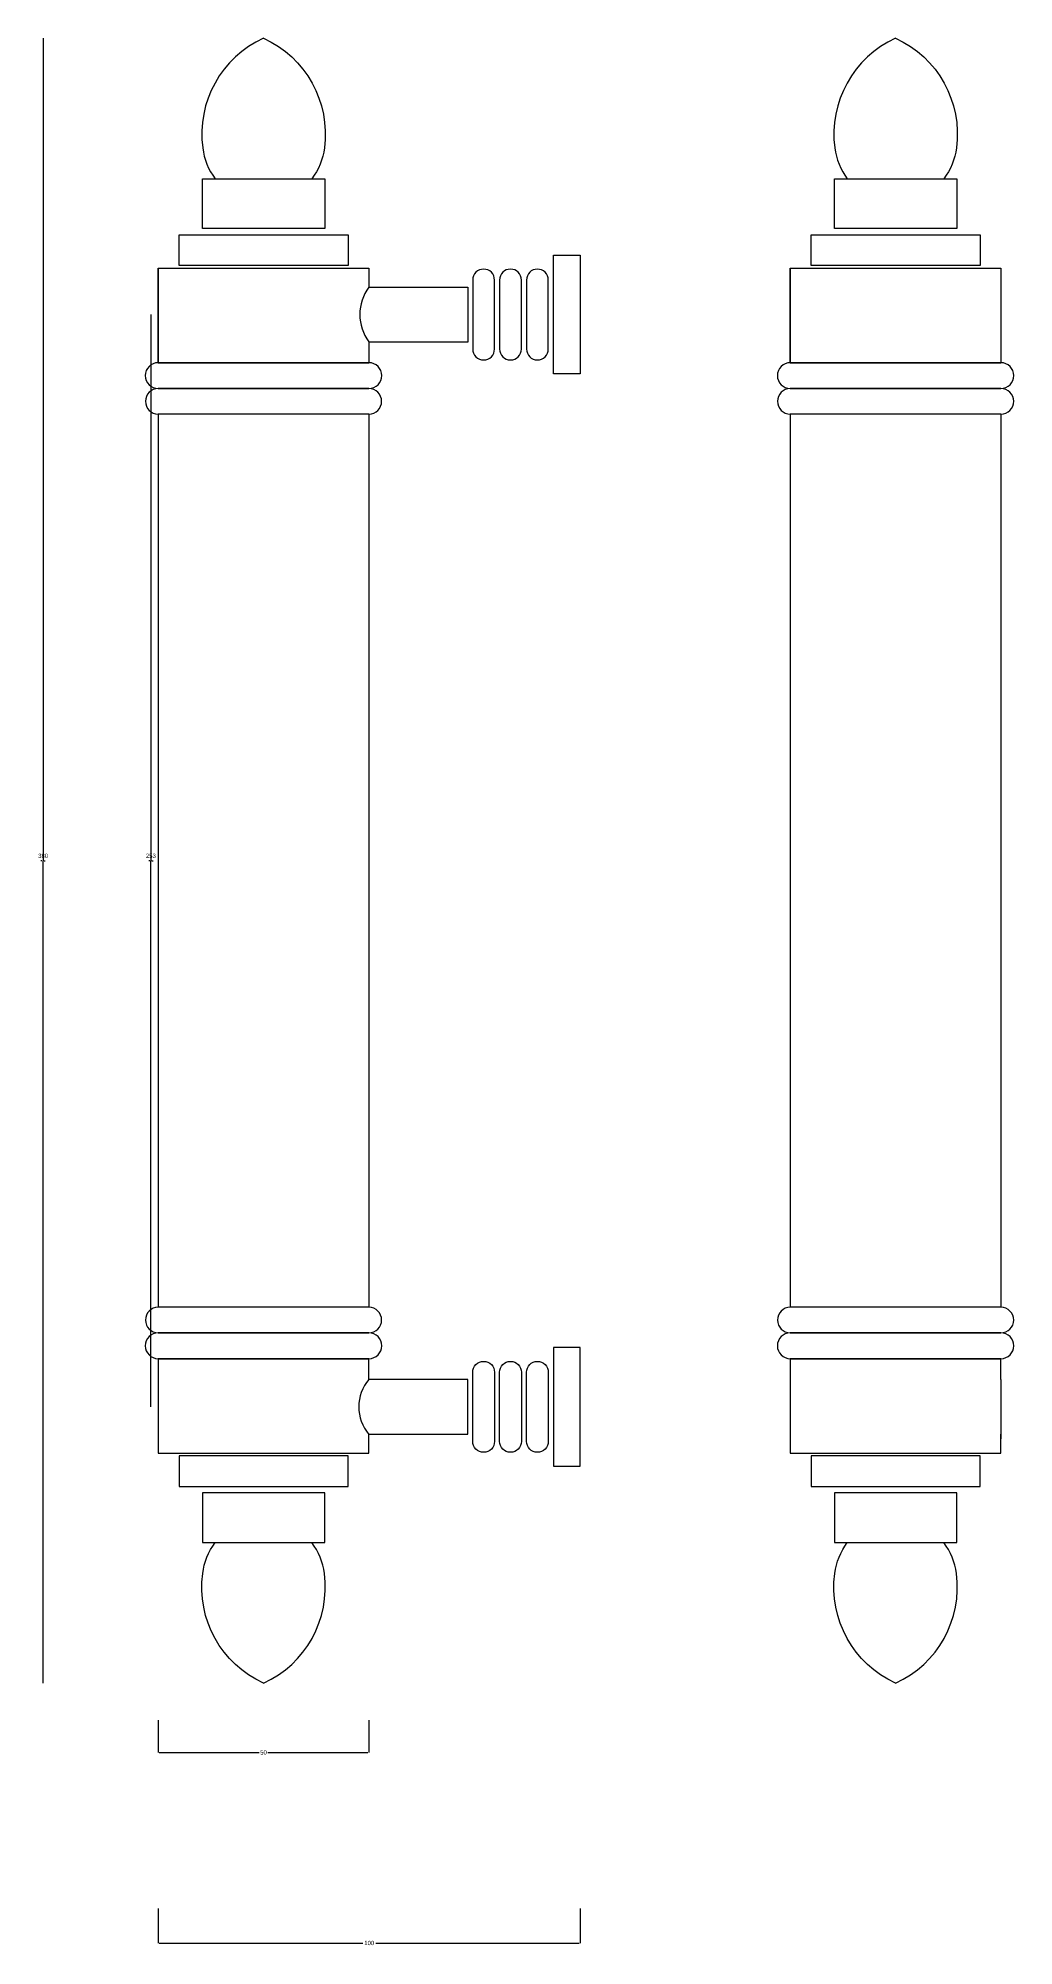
# Model space of a CAD drawing. Header units: metres. Extents: x 125 to 351, y 1097 to 1539.
import ezdxf

# ---------------------------------------------------------------- set-up
doc = ezdxf.new("R2010")
doc.units = ezdxf.units.M
for name, color, linetype in [('3', 3, 'Continuous'), ('7', 7, 'Continuous'), ('DIM', 3, 'Continuous')]:
    doc.layers.add(name, color=color, linetype=linetype)
doc.dimstyles.get("Standard").update_dxf_attribs({"dimtxt": 2.5, "dimasz": 2.5, "dimexe": 1.25, "dimexo": 0.625, "dimtad": 1, "dimcen": 2.5, "dimazin": 3, "dimtfac": 1, "dimtmove": 0, "dimatfit": 3})

# ---------------------------------------------------------------- blocks, each defined once
blk = doc.blocks.new('*D1')
for p, q in [((126.39, 1538.59), (126.39, 1348.11)), ((126.14, 1348.11), (125.89, 1348.11)), ((126.39, 1157.63), (126.39, 1348.11)), ((126.39, 1348.11), (126.39, 1348.11)), ((126.64, 1348.11), (126.89, 1348.11))]:
    blk.add_line(p, q)
at = {"layer": 'Defpoints'}
for p in [(126.39, 1538.59), (126.39, 1348.11), (126.39, 1157.63)]:
    blk.add_point(p, dxfattribs=at)
at = {"layer": 'DIM', "insert": (126.39, 1349.235), "char_height": 1, "attachment_point": 5}
blk.add_mtext('380', dxfattribs=at)
blk = doc.blocks.new('*D2')
for p, q in [((153.04, 1105.45), (153.04, 1097.47)), ((250.75, 1105.45), (250.75, 1097.47)), ((153.29, 1097.47), (200.395, 1097.47)), ((203.395, 1097.47), (250.5, 1097.47))]:
    blk.add_line(p, q)
at = {"layer": 'Defpoints'}
for p in [(153.04, 1105.45), (250.75, 1105.45), (153.04, 1097.47)]:
    blk.add_point(p, dxfattribs=at)
at = {"layer": 'DIM', "insert": (201.895, 1097.47), "char_height": 1, "attachment_point": 5}
blk.add_mtext('100', dxfattribs=at)
blk = doc.blocks.new('*D3')
for p, q in [((153.04, 1149.07), (153.04, 1141.6)), ((201.81, 1149.07), (201.81, 1141.6)), ((153.29, 1141.6), (176.425, 1141.6)), ((178.425, 1141.6), (201.56, 1141.6))]:
    blk.add_line(p, q)
at = {"layer": 'Defpoints'}
for p in [(153.04, 1149.07), (201.81, 1149.07), (153.04, 1141.6)]:
    blk.add_point(p, dxfattribs=at)
at = {"layer": 'DIM', "insert": (177.425, 1141.6), "char_height": 1, "attachment_point": 5}
blk.add_mtext('50', dxfattribs=at)
blk = doc.blocks.new('*D4')
for p, q in [((151.34, 1474.59), (151.34, 1348.11)), ((151.09, 1348.11), (150.84, 1348.11)), ((151.34, 1221.63), (151.34, 1348.11)), ((151.34, 1348.11), (151.34, 1348.11)), ((151.59, 1348.11), (151.84, 1348.11))]:
    blk.add_line(p, q)
at = {"layer": 'Defpoints'}
for p in [(151.34, 1474.59), (151.34, 1348.11), (151.34, 1221.63)]:
    blk.add_point(p, dxfattribs=at)
at = {"layer": 'DIM', "insert": (151.34, 1349.235), "char_height": 1, "attachment_point": 5}
blk.add_mtext('253', dxfattribs=at)

msp = doc.modelspace()

# ---------------------------------------------------------------- linework, layer by layer
at = {"layer": '3'}
for p, q in [((337.91, 1494.51), (309.57, 1494.51)), ((157.87, 1493.03), (196.98, 1493.03)), ((304.19, 1493.03), (343.29, 1493.03)), ((153.04, 1485.33), (201.81, 1485.33)), ((196.98, 1485.93), (157.87, 1485.93)), ((299.36, 1485.33), (348.12, 1485.33)), ((343.29, 1485.93), (304.19, 1485.93)), ((224.68, 1480.95), (224.68, 1468.22)), ((201.81, 1463.43), (153.04, 1463.43)), ((153.04, 1463.43), (201.81, 1463.43)), ((299.36, 1463.43), (348.12, 1463.43)), ((348.12, 1463.43), (299.36, 1463.43)), ((153.04, 1457.45), (201.81, 1457.45)), ((201.81, 1457.45), (153.04, 1457.45)), ((348.12, 1457.45), (299.36, 1457.45)), ((299.36, 1457.45), (348.12, 1457.45)), ((201.81, 1451.53), (153.04, 1451.53)), ((348.12, 1451.53), (299.36, 1451.53)), ((201.81, 1244.69), (153.04, 1244.69)), ((348.12, 1244.69), (299.36, 1244.69)), ((201.81, 1238.77), (153.04, 1238.77)), ((153.04, 1238.77), (201.81, 1238.77)), ((299.36, 1238.77), (348.12, 1238.77)), ((348.12, 1238.77), (299.36, 1238.77)), ((153.04, 1232.79), (201.81, 1232.79)), ((201.81, 1232.79), (153.04, 1232.79)), ((348.12, 1232.79), (299.36, 1232.79)), ((299.36, 1232.79), (348.12, 1232.79)), ((224.68, 1215.27), (224.68, 1228)), ((153.04, 1210.89), (201.81, 1210.89)), ((299.36, 1210.89), (348.12, 1210.89))]:
    msp.add_line(p, q, dxfattribs=at)
for points in [[(225.86, 1482.58), (225.86, 1466.6, 1), (230.9, 1466.6), (230.9, 1482.58, 1)], [(232.08, 1482.58), (232.08, 1466.6, 1), (237.12, 1466.6), (237.12, 1482.58, 1)], [(238.3, 1482.58), (238.3, 1466.6, 1), (243.34, 1466.6), (243.34, 1482.58, 1)], [(225.86, 1213.64), (225.86, 1229.63, -1), (230.9, 1229.63), (230.9, 1213.64, -1)], [(232.08, 1213.64), (232.08, 1229.63, -1), (237.12, 1229.63), (237.12, 1213.64, -1)], [(238.3, 1213.64), (238.3, 1229.63, -1), (243.34, 1229.63), (243.34, 1213.64, -1)]]:
    msp.add_lwpolyline(points, format="xyb", close=True, dxfattribs=at)
for points in [[(157.87, 1203.19), (196.98, 1203.19), (196.98, 1210.29), (157.87, 1210.29)], [(304.19, 1203.19), (343.29, 1203.19), (343.29, 1210.29), (304.19, 1210.29)]]:
    msp.add_lwpolyline(points, close=True, dxfattribs=at)
at = {"layer": '7'}
for p, q in [((163.26, 1506.03), (191.59, 1506.03)), ((163.26, 1494.51), (163.26, 1506.03)), ((191.59, 1506.03), (191.59, 1494.51)), ((309.57, 1494.51), (309.57, 1506.03)), ((309.57, 1506.03), (337.91, 1506.03)), ((337.91, 1506.03), (337.91, 1494.51)), ((191.59, 1494.51), (163.26, 1494.51)), ((157.87, 1485.93), (157.87, 1493.03)), ((196.98, 1493.03), (196.98, 1485.93)), ((304.19, 1485.93), (304.19, 1493.03)), ((343.29, 1493.03), (343.29, 1485.93)), ((153.04, 1485.33), (153.04, 1463.43)), ((153.04, 1463.43), (153.04, 1485.33)), ((201.81, 1485.33), (201.81, 1480.95)), ((201.81, 1485.33), (201.81, 1480.95)), ((299.36, 1463.43), (299.36, 1485.33)), ((299.36, 1485.33), (299.36, 1463.43)), ((348.12, 1485.33), (348.12, 1480.95)), ((348.12, 1485.33), (348.12, 1480.95)), ((201.81, 1480.95), (224.68, 1480.95)), ((348.12, 1480.95), (348.12, 1468.22)), ((224.68, 1468.22), (201.81, 1468.22)), ((201.81, 1468.22), (201.81, 1463.43)), ((201.81, 1468.22), (201.81, 1463.43)), ((348.12, 1468.22), (348.12, 1463.43)), ((348.12, 1468.22), (348.12, 1463.43)), ((153.04, 1451.53), (153.04, 1244.69)), ((201.81, 1451.53), (201.81, 1244.69)), ((299.36, 1451.53), (299.36, 1244.69)), ((348.12, 1451.53), (348.12, 1244.69)), ((153.04, 1232.79), (153.04, 1210.89)), ((201.81, 1228), (201.81, 1232.79)), ((299.36, 1232.79), (299.36, 1210.89)), ((348.12, 1228), (348.12, 1232.79)), ((224.68, 1228), (201.81, 1228)), ((348.12, 1228), (348.12, 1214.26)), ((201.81, 1210.89), (201.81, 1215.27)), ((201.81, 1215.27), (224.68, 1215.27)), ((348.12, 1210.89), (348.12, 1215.27))]:
    msp.add_line(p, q, dxfattribs=at)
for points in [[(177.43, 1538.59, 0.33), (163.34, 1513.16, 0.13), (166.24, 1506.03, 0.13)], [(177.43, 1538.59, -0.33), (191.51, 1513.16, -0.13), (188.61, 1506.03, -0.13)], [(323.74, 1538.59, 0.33), (309.66, 1513.16, 0.13), (312.56, 1506.03, 0.13)], [(323.74, 1538.59, -0.33), (337.82, 1513.16, -0.13), (334.92, 1506.03, -0.13)], [(177.43, 1157.63, -0.33), (163.34, 1183.06, -0.13), (166.24, 1190.19, -0.13)], [(177.43, 1157.63, 0.33), (191.51, 1183.06, 0.13), (188.61, 1190.19, 0.13)], [(323.74, 1157.63, -0.33), (309.66, 1183.06, -0.13), (312.56, 1190.19, -0.13)], [(323.74, 1157.63, 0.33), (337.82, 1183.06, 0.13), (334.92, 1190.19, 0.13)]]:
    msp.add_lwpolyline(points, format="xyb", dxfattribs=at)
for points in [[(244.53, 1488.35), (250.75, 1488.35), (250.75, 1460.82), (244.53, 1460.82)], [(244.53, 1207.87), (250.75, 1207.87), (250.75, 1235.4), (244.53, 1235.4)], [(163.26, 1190.19), (191.59, 1190.19), (191.59, 1201.71), (163.26, 1201.71)], [(309.57, 1190.19), (337.91, 1190.19), (337.91, 1201.71), (309.57, 1201.71)]]:
    msp.add_lwpolyline(points, close=True, dxfattribs=at)
for centre, radius, start, end in [((210.48, 1474.59), 10.76, 143.75, 216.25), ((153.04, 1460.44), 2.99, 90, 270), ((201.81, 1460.44), 2.99, 270, 90), ((299.36, 1460.44), 2.99, 90, 270), ((348.12, 1460.44), 2.99, 270, 90), ((153.04, 1454.49), 2.96, 90, 270), ((201.81, 1454.49), 2.96, 270, 90), ((299.36, 1454.49), 2.96, 90, 270), ((348.12, 1454.49), 2.96, 270, 90), ((153.04, 1241.73), 2.96, 90, 270), ((201.81, 1241.73), 2.96, 270, 90), ((299.36, 1241.73), 2.96, 90, 270), ((348.12, 1241.73), 2.96, 270, 90), ((153.04, 1235.78), 2.99, 90, 270), ((201.81, 1235.78), 2.99, 270, 90), ((299.36, 1235.78), 2.99, 90, 270), ((348.12, 1235.78), 2.99, 270, 90), ((209.27, 1221.63), 9.81, 139.54, 220.46)]:
    msp.add_arc(centre, radius, start, end, dxfattribs=at)

# ---------------------------------------------------------------- dimensions: what is measured, and where the dimension line sits
at = {"layer": 'DIM'}
for base, p1, p2, text, picture, middle in [((126.39, 1348.11), (126.39, 1538.59), (126.39, 1157.63), '380', '*D1', (126.39, 1349.235)), ((151.34, 1348.11), (151.34, 1474.59), (151.34, 1221.63), '253', '*D4', (151.34, 1349.235)), ((153.04, 1141.6), (153.04, 1149.07), (201.81, 1149.07), '50', '*D3', (177.425, 1141.6)), ((153.04, 1097.47), (153.04, 1105.45), (250.75, 1105.45), '100', '*D2', (201.895, 1097.47))]:
    dim = msp.add_linear_dim(base=base, p1=p1, p2=p2, text=text, dimstyle='Standard', dxfattribs=at)
    dim.commit()
    dim.dimension.update_dxf_attribs({"geometry": picture, "text_midpoint": middle})

doc.saveas('drawing.dxf')
